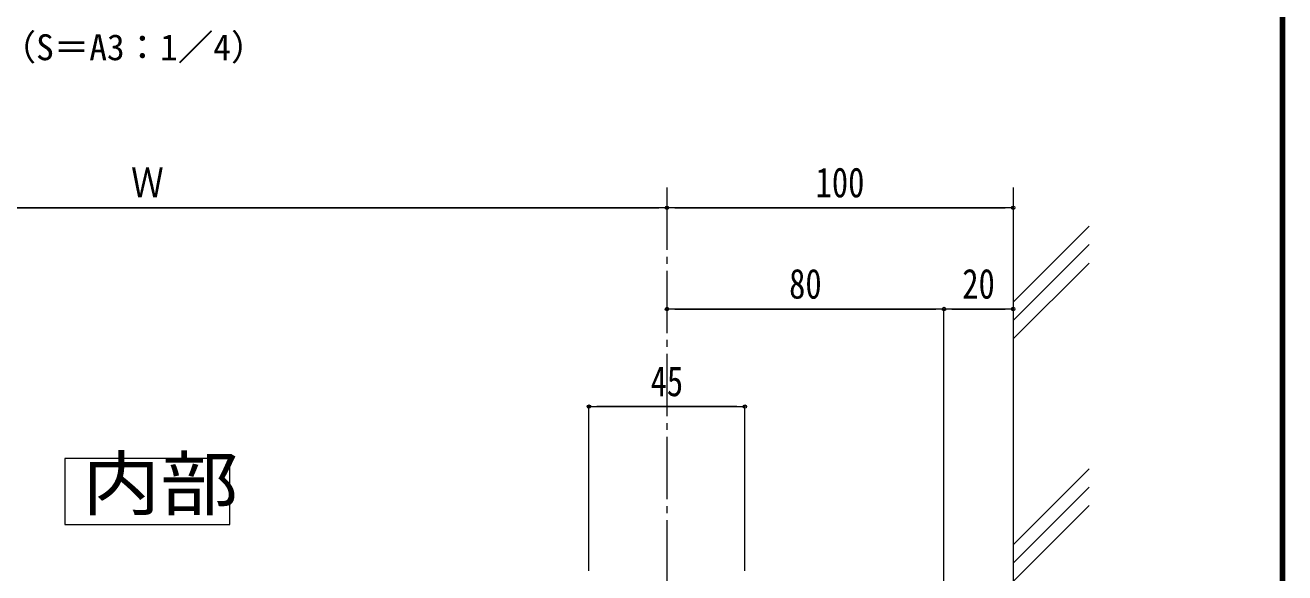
# Model space of a CAD drawing. Units: millimetres at full size; details may follow other scales. Extents: x -3475 to 3471, y -1129 to 1133.
# Drawn here: x 2744 to 3471, y -327 to -11 of the extents above; entities that cross this region are included whole.
import ezdxf
from ezdxf.enums import TextEntityAlignment as Align

# ---------------------------------------------------------------- set-up
doc = ezdxf.new("R2010")
doc.units = ezdxf.units.MM
doc.header["$LTSCALE"] = 4
doc.header["$PDMODE"] = 32
doc.header["$PDSIZE"] = 2
doc.linetypes.add('CHAIN2', pattern=[12, 9, -1, 1, -1])
for name, color, linetype, lineweight in [('0-0_0', 7, 'Continuous', 9), ('0-1_1手摺寸法', 3, 'Continuous', 9), ('0-6_2躯体線', 4, 'Continuous', 5), ('0-7_3中心線', 2, 'CHAIN2', 9), ('1-2_P4-12', 7, 'Continuous', 9), ('1-3_WAKU', 7, 'Continuous', 9)]:
    doc.layers.add(name, color=color, linetype=linetype, lineweight=lineweight)
doc.styles.add('ＭＳ ゴシック', font='')
doc.styles.get('ＭＳ ゴシック').set_extended_font_data('MS Gothic')

msp = doc.modelspace()

# ---------------------------------------------------------------- linework, layer by layer
at = {"layer": '0-1_1手摺寸法'}
for p, q in [((3114.44, -116.215), (2514.44, -116.215)), ((2519.04, -116.215), (3109.84, -116.215)), ((3114.44, -116.06), (3114.44, -116.215)), ((3314.44, -116.215), (3114.44, -116.215)), ((3119.04, -116.215), (3309.84, -116.215)), ((3274.44, -174.721), (3114.44, -174.721)), ((3119.04, -174.721), (3269.84, -174.721)), ((3274.44, -472.577), (3274.44, -174.721)), ((3314.44, -174.721), (3274.44, -174.721)), ((3279.04, -174.721), (3309.84, -174.721)), ((3069.44, -325.977), (3069.44, -231.031)), ((3069.44, -231.031), (3159.44, -231.031)), ((3154.84, -231.031), (3074.04, -231.031)), ((3159.44, -325.977), (3159.44, -231.031))]:
    msp.add_line(p, q, dxfattribs=at)
for p in [(3114.44, -116.215), (3314.44, -116.215), (3114.44, -174.721), (3274.44, -174.721), (3314.44, -174.721), (3069.44, -231.031), (3159.44, -231.031)]:
    msp.add_point(p, dxfattribs=at)
at = {"layer": '0-6_2躯体線'}
for p, q in [((3358.27, -126.926), (3314.44, -170.756)), ((3358.27, -137.535), (3314.44, -181.365)), ((3358.27, -148.144), (3314.44, -191.974)), ((3358.27, -266.978), (3314.44, -310.809)), ((3358.27, -277.587), (3314.44, -321.418)), ((3358.27, -288.196), (3314.44, -332.026))]:
    msp.add_line(p, q, dxfattribs=at)
msp.add_lwpolyline([(3314.44, -104.56), (3314.44, -524.077), (3430.332, -524.077)], dxfattribs=at)
at = {"layer": '0-7_3中心線'}
msp.add_line((3114.44, -104.56), (3114.44, -564.077), dxfattribs=at)
at = {"layer": '1-2_P4-12'}
msp.add_line((2766.777, -261.032), (2766.777, -299.042), dxfattribs=at)
msp.add_lwpolyline([(2766.777, -299.042), (2862.103, -299.042), (2862.103, -261.032), (2766.777, -261.032)], dxfattribs=at)
at = {"layer": '1-3_WAKU'}
for p, q in [((3468.881, -1126.71), (3468.881, 1130.89)), ((3469.481, -1127.31), (3469.481, 1131.49)), ((3470.081, -1127.91), (3470.081, 1132.09)), ((3470.681, -1128.51), (3470.681, 1132.69)), ((3471.281, -1129.11), (3471.281, 1133.29))]:
    msp.add_line(p, q, dxfattribs=at)

# ---------------------------------------------------------------- texts
at = {"layer": '0-0_0', "style": 'ＭＳ ゴシック'}
msp.add_text('（S＝A3：1／4）', height=15.01, dxfattribs=at).set_placement((2729.72, -35.544), align=Align.BOTTOM_LEFT)
at = {"layer": '0-1_1手摺寸法', "color": 7, "style": 'ＭＳ ゴシック', "width": 0.8}
for s, p in [('Ｗ', (2805.02, -115.396)), ('100', (3200.309, -115.396)), ('80', (3185.02, -173.902)), ('20', (3285.02, -173.902)), ('45', (3105.02, -230.212))]:
    msp.add_text(s, height=17.27, dxfattribs=at).set_placement(p, align=Align.BOTTOM_LEFT)
at = {"layer": '1-2_P4-12', "style": 'ＭＳ ゴシック', "width": 1.1}
msp.add_text('内部', height=30.03, dxfattribs=at).set_placement((2776.837, -299.506), align=Align.BOTTOM_LEFT)

doc.saveas('drawing.dxf')
